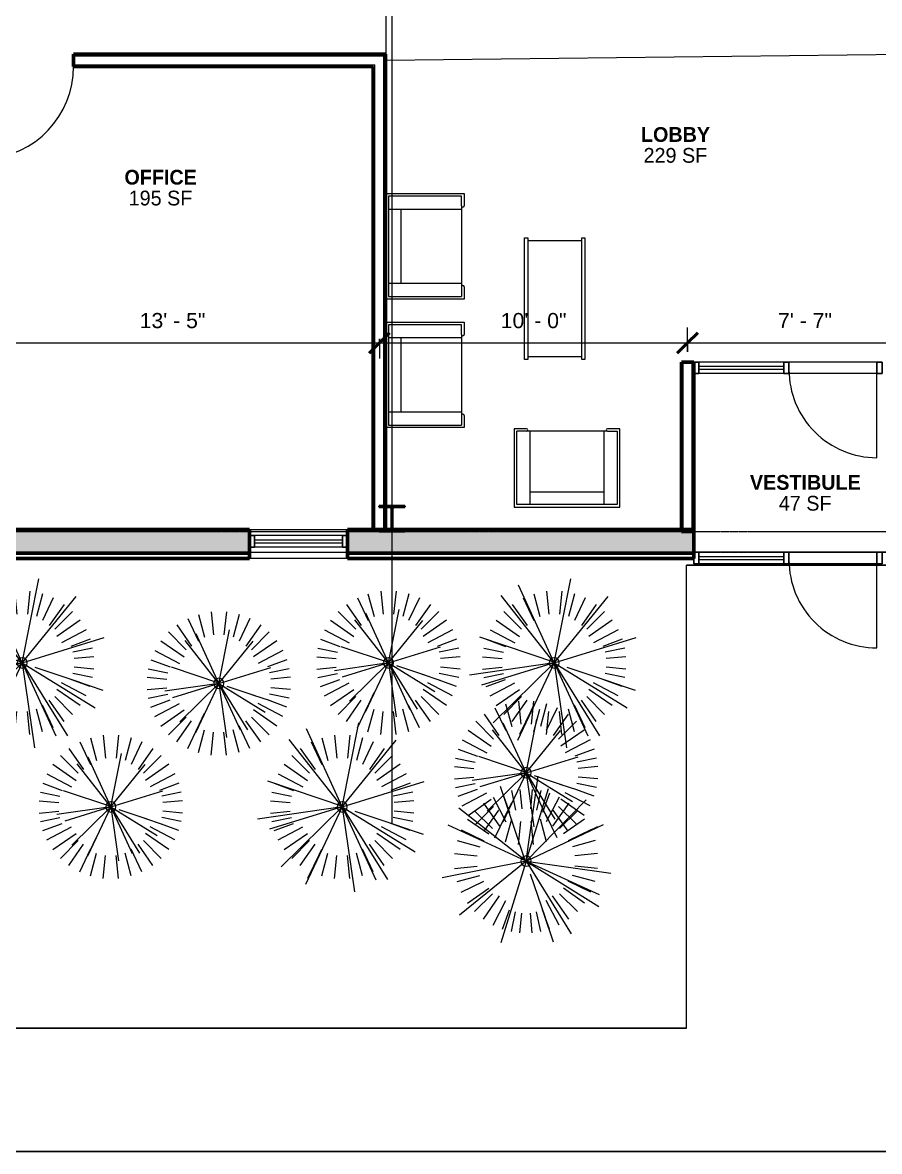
# Model space of a CAD drawing. Header units: inches. Extents: x 126 to 2219, y -1759 to -92.
# Drawn here: x 1448.6 to 1781.9, y -1758.7 to -1319.7 of the extents above; entities that cross this region are included whole.
import ezdxf

# ---------------------------------------------------------------- set-up
doc = ezdxf.new("R2010")
doc.units = ezdxf.units.IN
doc.header["$MEASUREMENT"] = 0
doc.linetypes.add('Grid Line 1_2_', pattern=[0.875, 0.5, -0.125, 0.125, -0.125])
for name, color, linetype, lineweight in [('A-ANNO-DIMS', 211, 'Continuous', 9), ('A-ANNO-DIMS-64', 211, 'Continuous', 9), ('A-AREA', 32, 'Continuous', 9), ('A-AREA-IDEN', 2, 'Continuous', 9), ('A-DOOR', 31, 'Continuous', 18), ('A-GLAZ-CURT', 52, 'Continuous', 9), ('A-GLAZ-CWMG', 51, 'Continuous', 9), ('A-WALL', 113, 'Continuous', 18), ('A-WALL-PATT', 111, 'Continuous', 60), ('C-TOPO', 7, 'Continuous', 9), ('I-FURN', 30, 'Continuous', 9), ('I-FURN-PNLS', 30, 'Continuous', 9), ('I-WALL', 2, 'Continuous', 18), ('L-PLNT', 71, 'Continuous', 9), ('L-SITE-WALL', 31, 'Continuous', 18), ('S-COLS', 52, 'Continuous', 9), ('S-GRID', 1, 'Continuous', 9)]:
    doc.layers.add(name, color=color, linetype=linetype, lineweight=lineweight)
doc.styles.add('Arial', font='arial.ttf', dxfattribs={"height": 5.901198})
doc.styles.add('Century Gothic', font='GOTHIC.TTF', dxfattribs={"height": 5.748447})
doc.styles.add('Century Gothic_B', font='GOTHICB.TTF', dxfattribs={"height": 5.744479})
doc.dimstyles.new('Linear_-_3_32__Arial_1', dxfattribs={"dimscale": 12, "dimtxt": 6, "dimasz": 0.666667, "dimexe": 0.5, "dimexo": 0.333333, "dimgap": 0.333333, "dimtad": 1, "dimdec": 0, "dimzin": 1, "dimdsep": 46, "dimlunit": 4, "dimtxsty": 'Arial', "dimblk1": 'OBLIQUE', "dimblk2": 'OBLIQUE', "dimsah": 1, "dimcen": 0.09, "dimdle": 0.5, "dimazin": 0, "dimtfac": 1, "dimtdec": 4, "dimtix": 1, "dimtmove": 0, "dimatfit": 3, "dimfxl": 1, "dimtvp": 1, "dimfrac": 2, "dimtolj": 1, "dimtzin": 0, "dimarcsym": 2})
doc.dimstyles.new('Linear_-_3_32__Arial_2', dxfattribs={"dimscale": 12, "dimtxt": 6, "dimasz": 0.666667, "dimexe": 0.5, "dimexo": 0.333333, "dimgap": 0.333333, "dimtad": 1, "dimdec": 0, "dimzin": 1, "dimdsep": 46, "dimlunit": 4, "dimtxsty": 'Arial', "dimblk1": 'OBLIQUE', "dimblk2": 'OBLIQUE', "dimsah": 1, "dimcen": 0.09, "dimdle": 0.5, "dimazin": 0, "dimtfac": 1, "dimtdec": 4, "dimtix": 1, "dimtmove": 0, "dimatfit": 3, "dimfxl": 1, "dimtvp": 1, "dimfrac": 2, "dimtolj": 1, "dimtzin": 0, "dimarcsym": 2})
pattern_1 = [(0, (0, 0), (20.48, 5.12), [0.845, -14.515, 0.845, -14.515, -81.92]), (0, (0, 0), (20.48, 5.12), [-30.72, 0.845, -29.875, 0.845, -14.515, -35.84]), (0, (0, 0), (20.48, 5.12), [-76.8, 0.845, -9.395, 0.845, -24.755]), (120, (7.68, 2.56), (-14.67405, 15.1762), [0.845, -14.515, 0.845, -14.515, -81.92]), (120, (7.68, 2.56), (-14.67405, 15.1762), [-30.72, 0.845, -29.875, 0.845, -14.515, -35.84]), (120, (7.68, 2.56), (-14.67405, 15.1762), [-76.8, 0.845, -9.395, 0.845, -24.755]), (240, (10.24, 12.8), (-5.80595, -20.2962), [0.845, -14.515, 0.845, -14.515, -81.92]), (240, (10.24, 12.8), (-5.80595, -20.2962), [-30.72, 0.845, -29.875, 0.845, -14.515, -35.84]), (240, (10.24, 12.8), (-5.80595, -20.2962), [-76.8, 0.845, -9.395, 0.845, -24.755])]

# ---------------------------------------------------------------- blocks, each defined once
blk = doc.blocks.new('System Panel - Exterior Glazing-V25-Floor Plan - Office Annex')
at = {"layer": 'A-GLAZ-CURT', "color": 10, "lineweight": 18}
for p, q in [((16.53125, 1.25), (-16.53125, 1.25)), ((-16.53125, 1.25), (-16.53125, 0.25)), ((-16.53125, 0.25), (16.53125, 0.25)), ((16.53125, 0.25), (16.53125, 1.25))]:
    blk.add_line(p, q, dxfattribs=at)
at = {"layer": 'A-GLAZ-CURT', "color": 130}
for p, q in [((-16.53125, 0.25), (-16.53125, 1.25)), ((16.53125, 1.25), (16.53125, 0.25))]:
    blk.add_line(p, q, dxfattribs=at)
at = {"layer": 'A-GLAZ-CURT', "color": 254}
for p, q in [((16.53125, 1.25), (-16.53125, 1.25)), ((-16.53125, 0.25), (16.53125, 0.25))]:
    blk.add_line(p, q, dxfattribs=at)
blk = doc.blocks.new('Rectangular Mullion - Exterior 2_ x 4_5_-V27-Floor Plan - Office Annex')
at = {"layer": 'A-GLAZ-CWMG', "color": 7}
for p, q in [((1744.75, -1525.71), (1711.69, -1525.71)), ((1744.75, -1530.21), (1711.69, -1530.21))]:
    blk.add_line(p, q, dxfattribs=at)
blk = doc.blocks.new('Rectangular Mullion - Exterior 2_ x 4_5_-V30-Floor Plan - Office Annex')
at = {"layer": 'A-GLAZ-CWMG', "color": 50, "lineweight": 30}
for p, q in [((0, 1.5), (-2, 1.5)), ((-2, 1.5), (-2, -3)), ((0, -3), (0, 1.5)), ((-2, -3), (0, -3))]:
    blk.add_line(p, q, dxfattribs=at)
blk = doc.blocks.new('Rectangular Mullion - Exterior 2_ x 4_5_-V31-Floor Plan - Office Annex')
at = {"layer": 'A-GLAZ-CWMG', "color": 50, "lineweight": 30}
for p, q in [((-1, 1.5), (1, 1.5)), ((-1, -3), (-1, 1.5)), ((1, 1.5), (1, -3)), ((1, -3), (-1, -3))]:
    blk.add_line(p, q, dxfattribs=at)
blk = doc.blocks.new('Door_Single_Storefront - one-V32-Floor Plan - Office Annex')
at = {"layer": 'A-DOOR', "color": 10}
blk.add_line((-17.09375, 34.1875), (-17.09375, 0), dxfattribs=at)
blk.add_arc((-17.09375, 0), 34.1875, 360, 90, dxfattribs=at)
blk = doc.blocks.new('Rectangular Mullion - Exterior 2_ x 4_5_-V33-Floor Plan - Office Annex')
at = {"layer": 'A-GLAZ-CWMG', "color": 7}
for p, q in [((1780.94, -1525.71), (1746.75, -1525.71)), ((1780.94, -1530.21), (1746.75, -1530.21))]:
    blk.add_line(p, q, dxfattribs=at)
blk = doc.blocks.new('Rectangular Mullion - Exterior 2_ x 4_5_-V34-Floor Plan - Office Annex')
at = {"layer": 'A-GLAZ-CWMG', "color": 50, "lineweight": 30}
for p, q in [((-1, 1.5), (1, 1.5)), ((-1, -3), (-1, 1.5)), ((1, 1.5), (1, -3)), ((1, -3), (-1, -3))]:
    blk.add_line(p, q, dxfattribs=at)
blk = doc.blocks.new('RPC Shrub - Thevetia 5_-6_-452055-Floor Plan - Office Annex')
at = {"layer": 'L-PLNT', "color": 252}
for p, q in [((0, 0), (6.52, 32.7)), ((0, 0), (-13.93, 30.29)), ((-7.96, 26.84), (-5.59, 18.01)), ((-2.95, 27.84), (-2.02, 18.97)), ((2.95, 27.84), (2.02, 18.97)), ((7.96, 26.84), (5.59, 18.01)), ((0, 0), (-20.61, 26.21)), ((-16.33, 22.75), (-10.57, 14.53)), ((-12.09, 25.26), (-7.86, 16.43)), ((0, 0), (21.02, 25.88)), ((12.09, 25.26), (7.86, 16.43)), ((16.33, 22.75), (10.57, 14.53)), ((-19.56, 20.03), (-12.68, 13.05)), ((19.56, 20.03), (12.68, 13.05)), ((-22.54, 16.61), (-13.53, 10.3)), ((22.54, 16.61), (13.53, 10.3)), ((-29.1, 10.08), (0.46, 0.17)), ((-26.46, 9.16), (-18.94, 6.43)), ((-24.88, 12.85), (-15.27, 7.81)), ((0, 0), (31.86, 9.81)), ((24.88, 12.85), (15.27, 7.81)), ((26.46, 9.16), (18.94, 6.43)), ((-27.42, 5.69), (-19.78, 4.12)), ((27.42, 5.69), (19.78, 4.12)), ((0, 0), (-33, -4.76)), ((0, 0), (-28.22, -8.69)), ((-27.9, 2.4), (-20.28, 1.69)), ((0, 0), (-23.79, -23.36)), ((0, 0), (-14.27, -30.13)), ((0, 0), (13.06, -28.42)), ((0, 0), (4.76, -33)), ((0, 0), (17.61, -28.31)), ((0, 0), (28.36, -17.54)), ((27.9, 2.4), (20.28, 1.69)), ((-27.9, -2.4), (-20.28, -1.69)), ((-27.42, -5.69), (-19.78, -4.12)), ((4.91, -1.65), (22, -7.37)), ((27.42, -5.69), (19.78, -4.12)), ((27.9, -2.4), (20.28, -1.69)), ((-26.46, -9.16), (-18.94, -6.43)), ((-24.88, -12.85), (-15.27, -7.81)), ((24.88, -12.85), (15.27, -7.81)), ((26.46, -9.16), (18.94, -6.43)), ((31.57, -10.71), (20.84, -7.07)), ((-22.54, -16.61), (-13.53, -10.3)), ((-19.56, -20.03), (-12.68, -13.05)), ((19.56, -20.03), (12.68, -13.05)), ((22.54, -16.61), (13.53, -10.3)), ((-16.33, -22.75), (-10.57, -14.53)), ((-12.09, -25.26), (-7.86, -16.43)), ((12.09, -25.26), (7.86, -16.43)), ((16.33, -22.75), (10.57, -14.53)), ((-13.3, -27.78), (-8.64, -18.07)), ((-7.96, -26.84), (-5.59, -18.01)), ((-2.95, -27.84), (-2.02, -18.97)), ((2.95, -27.84), (2.02, -18.97)), ((7.96, -26.84), (5.59, -18.01))]:
    blk.add_line(p, q, dxfattribs=at)
for start, end in [(360, 180), (180, 360)]:
    blk.add_arc((0, 0), 2, start, end, dxfattribs=at)
blk = doc.blocks.new('RPC Shrub - Acacia  3_-6_-452061-Floor Plan - Office Annex')
at = {"layer": 'L-PLNT', "color": 252}
for p, q in [((-7.96, 26.84), (-5.59, 18.01)), ((-2.95, 27.84), (-2.02, 18.97)), ((2.95, 27.84), (2.02, 18.97)), ((7.96, 26.84), (5.59, 18.01)), ((-16.33, 22.75), (-10.57, 14.53)), ((-12.09, 25.26), (-7.86, 16.43)), ((12.09, 25.26), (7.86, 16.43)), ((16.33, 22.75), (10.57, 14.53)), ((-19.56, 20.03), (-12.68, 13.05)), ((0, 0), (-8.86, 19.28)), ((0, 0), (4.15, 20.81)), ((19.56, 20.03), (12.68, 13.05)), ((-22.54, 16.61), (-13.53, 10.3)), ((0, 0), (-13.12, 16.68)), ((0, 0), (13.37, 16.47)), ((22.54, 16.61), (13.53, 10.3)), ((-26.46, 9.16), (-18.94, 6.43)), ((-24.88, 12.85), (-15.27, 7.81)), ((24.88, 12.85), (15.27, 7.81)), ((26.46, 9.16), (18.94, 6.43)), ((-27.42, 5.69), (-19.78, 4.12)), ((-18.52, 6.41), (0.29, 0.11)), ((0, 0), (20.28, 6.24)), ((27.42, 5.69), (19.78, 4.12)), ((-27.9, 2.4), (-20.28, 1.69)), ((0, 0), (-21, -3.03)), ((0, 0), (-17.96, -5.53)), ((0, 0), (-15.14, -14.87)), ((0, 0), (-9.08, -19.18)), ((0, 0), (8.31, -18.09)), ((0, 0), (3.03, -21)), ((0, 0), (11.21, -18.01)), ((0, 0), (18.04, -11.16)), ((27.9, 2.4), (20.28, 1.69)), ((-27.9, -2.4), (-20.28, -1.69)), ((-27.42, -5.69), (-19.78, -4.12)), ((3.13, -1.05), (14, -4.69)), ((27.42, -5.69), (19.78, -4.12)), ((27.9, -2.4), (20.28, -1.69)), ((-26.46, -9.16), (-18.94, -6.43)), ((-24.88, -12.85), (-15.27, -7.81)), ((20.09, -6.82), (13.26, -4.5)), ((24.88, -12.85), (15.27, -7.81)), ((26.46, -9.16), (18.94, -6.43)), ((-22.54, -16.61), (-13.53, -10.3)), ((-19.56, -20.03), (-12.68, -13.05)), ((-8.46, -17.68), (-5.5, -11.5)), ((19.56, -20.03), (12.68, -13.05)), ((22.54, -16.61), (13.53, -10.3)), ((-16.33, -22.75), (-10.57, -14.53)), ((-12.09, -25.26), (-7.86, -16.43)), ((12.09, -25.26), (7.86, -16.43)), ((16.33, -22.75), (10.57, -14.53)), ((-7.96, -26.84), (-5.59, -18.01)), ((-2.95, -27.84), (-2.02, -18.97)), ((2.95, -27.84), (2.02, -18.97)), ((7.96, -26.84), (5.59, -18.01))]:
    blk.add_line(p, q, dxfattribs=at)
for start, end in [(360, 180), (180, 360)]:
    blk.add_arc((0, 0), 2, start, end, dxfattribs=at)
blk = doc.blocks.new('RPC Shrub - Thevetia 5_-6_-453034-Floor Plan - Office Annex')
at = {"layer": 'L-PLNT', "color": 252}
for p, q in [((0, 0), (4.76, 33)), ((0, 0), (-14.27, 30.13)), ((-13.3, 27.78), (-8.64, 18.07)), ((-7.96, 26.84), (-5.59, 18.01)), ((-2.95, 27.84), (-2.02, 18.97)), ((0, 0), (13.06, 28.42)), ((0, 0), (17.61, 28.31)), ((2.95, 27.84), (2.02, 18.97)), ((7.96, 26.84), (5.59, 18.01)), ((0, 0), (-23.79, 23.36)), ((-16.33, 22.75), (-10.57, 14.53)), ((-12.09, 25.26), (-7.86, 16.43)), ((12.09, 25.26), (7.86, 16.43)), ((16.33, 22.75), (10.57, 14.53)), ((-19.56, 20.03), (-12.68, 13.05)), ((19.56, 20.03), (12.68, 13.05)), ((-22.54, 16.61), (-13.53, 10.3)), ((0, 0), (28.36, 17.54)), ((22.54, 16.61), (13.53, 10.3)), ((-26.46, 9.16), (-18.94, 6.43)), ((-24.88, 12.85), (-15.27, 7.81)), ((24.88, 12.85), (15.27, 7.81)), ((26.46, 9.16), (18.94, 6.43)), ((31.57, 10.71), (20.84, 7.07)), ((0, 0), (-33, 4.76)), ((0, 0), (-28.22, 8.69)), ((-27.42, 5.69), (-19.78, 4.12)), ((4.91, 1.65), (22, 7.37)), ((27.42, 5.69), (19.78, 4.12)), ((-27.9, 2.4), (-20.28, 1.69)), ((0, 0), (-20.61, -26.21)), ((0, 0), (-13.93, -30.29)), ((0, 0), (31.86, -9.81)), ((0, 0), (21.02, -25.88)), ((0, 0), (6.52, -32.7)), ((27.9, 2.4), (20.28, 1.69)), ((-29.1, -10.08), (0.46, -0.17)), ((-27.9, -2.4), (-20.28, -1.69)), ((-27.42, -5.69), (-19.78, -4.12)), ((27.42, -5.69), (19.78, -4.12)), ((27.9, -2.4), (20.28, -1.69)), ((-26.46, -9.16), (-18.94, -6.43)), ((-24.88, -12.85), (-15.27, -7.81)), ((24.88, -12.85), (15.27, -7.81)), ((26.46, -9.16), (18.94, -6.43)), ((-22.54, -16.61), (-13.53, -10.3)), ((-19.56, -20.03), (-12.68, -13.05)), ((19.56, -20.03), (12.68, -13.05)), ((22.54, -16.61), (13.53, -10.3)), ((-16.33, -22.75), (-10.57, -14.53)), ((-12.09, -25.26), (-7.86, -16.43)), ((12.09, -25.26), (7.86, -16.43)), ((16.33, -22.75), (10.57, -14.53)), ((-7.96, -26.84), (-5.59, -18.01)), ((-2.95, -27.84), (-2.02, -18.97)), ((2.95, -27.84), (2.02, -18.97)), ((7.96, -26.84), (5.59, -18.01))]:
    blk.add_line(p, q, dxfattribs=at)
for start, end in [(0, 180), (180, 0)]:
    blk.add_arc((0, 0), 2, start, end, dxfattribs=at)
blk = doc.blocks.new('Rectangular Mullion - Exterior 2_ x 4_5_-607528-Floor Plan - Office Annex')
at = {"layer": 'A-GLAZ-CWMG', "color": 50, "lineweight": 30}
for p, q in [((-1, 1.5), (1, 1.5)), ((-1, -3), (-1, 1.5)), ((1, 1.5), (1, -3)), ((1, -3), (-1, -3))]:
    blk.add_line(p, q, dxfattribs=at)
blk = doc.blocks.new('System Panel - Exterior Glazing-607532-Floor Plan - Office Annex')
at = {"layer": 'A-GLAZ-CURT', "color": 10, "lineweight": 18}
for p, q in [((17.09375, 1.25), (-17.09375, 1.25)), ((-17.09375, 1.25), (-17.09375, 0.25)), ((-17.09375, 0.25), (17.09375, 0.25)), ((17.09375, 0.25), (17.09375, 1.25))]:
    blk.add_line(p, q, dxfattribs=at)
at = {"layer": 'A-GLAZ-CURT', "color": 130}
for p, q in [((-17.09375, 0.25), (-17.09375, 1.25)), ((17.09375, 1.25), (17.09375, 0.25))]:
    blk.add_line(p, q, dxfattribs=at)
at = {"layer": 'A-GLAZ-CURT', "color": 254}
for p, q in [((17.09375, 1.25), (-17.09375, 1.25)), ((-17.09375, 0.25), (17.09375, 0.25))]:
    blk.add_line(p, q, dxfattribs=at)
blk = doc.blocks.new('Rectangular Mullion - Exterior 2_ x 4_5_-435687-Floor Plan - Office Annex')
at = {"layer": 'A-GLAZ-CWMG', "color": 7}
for p, q in [((1188.75, -1519.21), (1154.56, -1519.21)), ((1188.75, -1523.71), (1154.56, -1523.71))]:
    blk.add_line(p, q, dxfattribs=at)
blk = doc.blocks.new('Open Source Metal Building_Exterior_rvt-1-Floor Plan - Office Annex')
at = {"layer": 'A-WALL-PATT', "lineweight": 9}
h = blk.add_hatch(dxfattribs=at)
h.set_pattern_fill('FP_2', color=8, style=0, pattern_type=2)
h.set_pattern_definition([(161.57, (0.32, 0.32), (-2.56049618, -0.0005374), [0, -18.214, 2.022, 0]), (18.43, (-0.32, 0.32), (-2.56049618, 0.0005374), [0, -18.214, 2.022, 0]), (108.43, (0.32, 0.32), (1.2792209, -6.40087673), [6.07, -14.166]), (71.57, (-0.32, 0.32), (1.2792209, 6.40087673), [6.07, -14.166])])
h.paths.add_polyline_path([(777.4, -1525.59), (960.4, -1525.59), (960.4, -1517.59), (777.4, -1517.59)], flags=0)
h.paths.add_polyline_path([(998.59, -1525.59), (1152.56, -1525.59), (1152.56, -1517.59), (998.59, -1517.59)], flags=0)
h.paths.add_polyline_path([(1190.75, -1525.59), (1344.72, -1525.59), (1344.72, -1517.59), (1190.75, -1517.59)], flags=0)
h.paths.add_polyline_path([(1382.9, -1525.59), (1536.87, -1525.59), (1536.87, -1517.59), (1382.9, -1517.59)], flags=0)
h.paths.add_polyline_path([(1575.06, -1525.59), (1709.69, -1525.59), (1709.69, -1517.59), (1575.06, -1517.59), (1575.06, -1520.13)], flags=0)
h = blk.add_hatch(dxfattribs=at)
h.set_pattern_fill('FP_3', style=0, pattern_type=2)
h.set_pattern_definition([(0, (0, 0), (0, 7.554), []), (90, (0, 0), (-7.554, 5e-16), [])])
h.paths.add_polyline_path([(777.63, -1526.59), (960.4, -1526.59), (960.4, -1525.59), (777.4, -1525.59), (777.4, -1526.59)], flags=0)
h.paths.add_polyline_path([(998.59, -1526.59), (1152.56, -1526.59), (1152.56, -1525.59), (998.59, -1525.59)], flags=0)
h.paths.add_polyline_path([(1190.75, -1526.59), (1344.72, -1526.59), (1344.72, -1525.59), (1190.75, -1525.59)], flags=0)
h.paths.add_polyline_path([(1382.9, -1526.59), (1536.87, -1526.59), (1536.87, -1525.59), (1382.9, -1525.59)], flags=0)
h.paths.add_polyline_path([(1575.06, -1526.59), (1709.69, -1526.59), (1709.69, -1525.59), (1575.06, -1525.59)], flags=0)
at = {"layer": 'S-COLS'}
h = blk.add_hatch(dxfattribs=at)
h.set_pattern_fill('FP_4', color=256, style=0, pattern_type=2)
h.set_pattern_definition([(45, (0, 0), (-6.335677, 6.335677), []), (45, (0, 9.6), (-6.335677, 6.335677), [])])
h.paths.add_polyline_path([(1597.35, -1517.59), (1597.35, -1517.03), (1593.21, -1517.03), (1592.73, -1516.82), (1592.52, -1516.34), (1592.52, -1508.86), (1592.73, -1508.37), (1593.21, -1508.16), (1597.35, -1508.16), (1597.35, -1507.61), (1587.35, -1507.61), (1587.35, -1508.16), (1591.49, -1508.16), (1591.98, -1508.37), (1592.18, -1508.86), (1592.18, -1516.34), (1591.98, -1516.82), (1591.49, -1517.03), (1587.35, -1517.03), (1587.35, -1517.59)], flags=0)
at = {"layer": 'A-WALL', "color": 10}
for p, q in [((1536.87, -1517.59), (1382.9, -1517.59)), ((1709.69, -1517.59), (1575.06, -1517.59)), ((1536.87, -1525.59), (1382.9, -1525.59)), ((1536.87, -1526.59), (1382.9, -1526.59)), ((1709.69, -1525.59), (1575.06, -1525.59)), ((1709.69, -1526.59), (1575.06, -1526.59))]:
    blk.add_line(p, q, dxfattribs=at)
at = {"layer": 'C-TOPO'}
for p, q in [((2042.31, -1525.59), (1709.69, -1525.59)), ((1706.91, -1710.71), (1706.91, -1530.71)), ((1706.91, -1530.71), (1888.44, -1530.71)), ((1706.91, -1710.71), (1706.91, -1530.71)), ((1888.44, -1530.71), (1706.91, -1530.71)), ((509.41, -1710.71), (1706.91, -1710.71)), ((1706.91, -1710.71), (509.41, -1710.71)), ((126.49, -1758.71), (2210.15, -1758.71)), ((2210.15, -1758.71), (126.49, -1758.71))]:
    blk.add_line(p, q, dxfattribs=at)
at = {"layer": 'L-SITE-WALL', "color": 250, "lineweight": 60}
for p, q in [((1536.87, -1516.84), (1382.9, -1516.84)), ((1536.87, -1528.09), (1536.87, -1516.84)), ((1709.69, -1516.84), (1575.06, -1516.84)), ((1575.06, -1516.84), (1575.06, -1528.09)), ((1709.69, -1528.09), (1709.69, -1516.84)), ((1382.9, -1528.09), (1536.87, -1528.09)), ((1575.06, -1528.09), (1709.69, -1528.09))]:
    blk.add_line(p, q, dxfattribs=at)
at = {"layer": 'L-SITE-WALL', "color": 10}
for p, q in [((1536.87, -1516.84), (1575.06, -1516.84)), ((1575.06, -1528.09), (1536.87, -1528.09))]:
    blk.add_line(p, q, dxfattribs=at)
at = {"layer": 'S-COLS', "color": 90, "lineweight": 40}
for p, q in [((1597.35, -1507.61), (1587.35, -1507.61)), ((1587.35, -1507.61), (1587.35, -1508.16)), ((1587.35, -1508.16), (1591.49, -1508.16)), ((1592.18, -1508.86), (1592.18, -1516.34)), ((1592.52, -1516.34), (1592.52, -1508.86)), ((1593.21, -1508.16), (1597.35, -1508.16)), ((1597.35, -1508.16), (1597.35, -1507.61)), ((1591.49, -1517.03), (1587.35, -1517.03)), ((1587.35, -1517.03), (1587.35, -1517.59)), ((1587.35, -1517.59), (1597.35, -1517.59)), ((1597.35, -1517.03), (1593.21, -1517.03)), ((1597.35, -1517.59), (1597.35, -1517.03))]:
    blk.add_line(p, q, dxfattribs=at)
for centre, start, end in [((1591.49, -1508.86), 0, 90), ((1593.21, -1508.86), 90, 180), ((1591.49, -1516.34), 270, 0), ((1593.21, -1516.34), 180, 270)]:
    blk.add_arc(centre, 0.691, start, end, dxfattribs=at)
at = {"layer": 'S-GRID', "linetype": 'Grid Line 1_2_'}
for p, q in [((1592.35, -1631.19), (1592.35, -124.28)), ((329.05, -1517.59), (2105.65, -1517.59)), ((329.05, -1525.59), (2105.65, -1525.59))]:
    blk.add_line(p, q, dxfattribs=at)
at = {"color": 252, "lineweight": 9, "extrusion": (0, 0, -1), "rotation": 180}
for name, p in [('Rectangular Mullion - Exterior 2_ x 4_5_-607528-Floor Plan - Office Annex', (-1537.87, -1522.21)), ('Rectangular Mullion - Exterior 2_ x 4_5_-607528-Floor Plan - Office Annex', (-1574.06, -1522.21)), ('Rectangular Mullion - Exterior 2_ x 4_5_-V34-Floor Plan - Office Annex', (-1745.75, -1528.71)), ('Rectangular Mullion - Exterior 2_ x 4_5_-V31-Floor Plan - Office Annex', (-1781.94, -1528.71))]:
    blk.add_blockref(name, p, dxfattribs=at)
at = {"color": 252, "lineweight": 9}
for name, p in [('Rectangular Mullion - Exterior 2_ x 4_5_-435687-Floor Plan - Office Annex', (384.31, 0)), ('System Panel - Exterior Glazing-607532-Floor Plan - Office Annex', (1555.97, -1522.21)), ('Rectangular Mullion - Exterior 2_ x 4_5_-V27-Floor Plan - Office Annex', (0, 0)), ('System Panel - Exterior Glazing-V25-Floor Plan - Office Annex', (1728.22, -1528.71)), ('Rectangular Mullion - Exterior 2_ x 4_5_-V33-Floor Plan - Office Annex', (0, 0)), ('RPC Shrub - Thevetia 5_-6_-452055-Floor Plan - Office Annex', (1448.44, -1568.71)), ('RPC Shrub - Thevetia 5_-6_-452055-Floor Plan - Office Annex', (1655.41, -1568.71)), ('RPC Shrub - Acacia  3_-6_-452061-Floor Plan - Office Annex', (1590.94, -1568.71)), ('RPC Shrub - Acacia  3_-6_-452061-Floor Plan - Office Annex', (1524.94, -1576.71)), ('RPC Shrub - Acacia  3_-6_-452061-Floor Plan - Office Annex', (1644.47, -1611.45)), ('RPC Shrub - Thevetia 5_-6_-452055-Floor Plan - Office Annex', (1572.94, -1624.71)), ('RPC Shrub - Acacia  3_-6_-452061-Floor Plan - Office Annex', (1482.94, -1624.71))]:
    blk.add_blockref(name, p, dxfattribs=at)
for name, p, rotation in [('Rectangular Mullion - Exterior 2_ x 4_5_-V30-Floor Plan - Office Annex', (1709.69, -1528.71), 180), ('Door_Single_Storefront - one-V32-Floor Plan - Office Annex', (1763.84, -1528.71), 180), ('RPC Shrub - Thevetia 5_-6_-453034-Floor Plan - Office Annex', (1644.47, -1645.79), 270)]:
    blk.add_blockref(name, p, dxfattribs=dict(at, rotation=rotation))
blk = doc.blocks.new('Chair-Corbu - Chair-255065-Floor Plan - Office Annex')
at = {"layer": 'I-FURN'}
for p, q in [((2.07, -33.63), (2.07, -3.13)), ((2.07, -3.13), (6.82, -3.13)), ((6.82, -4.13), (3.07, -4.13)), ((3.07, -4.13), (3.07, -32.63)), ((6.82, -4.13), (38.31, -4.13)), ((8.07, -32.63), (8.07, -4.13)), ((37.07, -4.13), (37.07, -32.63)), ((38.31, -3.13), (43.07, -3.13)), ((38.31, -4.13), (42.07, -4.13)), ((42.07, -32.63), (42.07, -4.13)), ((43.07, -3.13), (43.07, -33.63)), ((37.07, -27.63), (8.07, -27.63)), ((43.07, -33.63), (2.07, -33.63)), ((3.07, -32.63), (42.07, -32.63))]:
    blk.add_line(p, q, dxfattribs=at)
for centre, start, end in [((6.82, -3.63), 270, 90), ((38.31, -3.63), 90, 270)]:
    blk.add_arc(centre, 0.5, start, end, dxfattribs=at)
blk = doc.blocks.new('Chair-Corbu - Chair-254927-Floor Plan - Office Annex')
at = {"layer": 'I-FURN'}
for p, q in [((43.07, 33.63), (2.07, 33.63)), ((2.07, 33.63), (2.07, 3.13)), ((3.07, 32.63), (42.07, 32.63)), ((3.07, 4.13), (3.07, 32.63)), ((8.07, 32.63), (8.07, 4.13)), ((37.07, 4.13), (37.07, 32.63)), ((42.07, 32.63), (42.07, 4.13)), ((43.07, 3.13), (43.07, 33.63)), ((37.07, 27.63), (8.07, 27.63)), ((2.07, 3.13), (6.82, 3.13)), ((6.82, 4.13), (3.07, 4.13)), ((6.82, 4.13), (38.31, 4.13)), ((38.31, 4.13), (42.07, 4.13)), ((38.31, 3.13), (43.07, 3.13))]:
    blk.add_line(p, q, dxfattribs=at)
for centre, start, end in [((6.82, 3.63), 270, 90), ((38.31, 3.63), 90, 270)]:
    blk.add_arc(centre, 0.5, start, end, dxfattribs=at)
blk = doc.blocks.new('Haworth_m sit-Table - Rectangle-338318-Floor Plan - Office Annex')
at = {"layer": 'I-FURN-PNLS'}
for p, q in [((-23.625, 11.75), (23.625, 11.75)), ((-23.625, 10.5), (-23.625, 11.75)), ((-22.625, 10.5), (-23.625, 10.5)), ((-22.625, -10.5), (-22.625, 10.5)), ((22.625, 10.5), (-22.625, 10.5)), ((22.625, 10.5), (22.625, -10.5)), ((23.625, 10.5), (22.625, 10.5)), ((23.625, 11.75), (23.625, 10.5)), ((-23.625, -10.5), (-22.625, -10.5)), ((-23.625, -11.75), (-23.625, -10.5)), ((23.625, -11.75), (-23.625, -11.75)), ((-22.625, -10.5), (22.625, -10.5)), ((22.625, -10.5), (23.625, -10.5)), ((23.625, -10.5), (23.625, -11.75))]:
    blk.add_line(p, q, dxfattribs=at)
blk = doc.blocks.new('System Panel - Exterior Glazing-430013-Floor Plan - Office Annex')
at = {"layer": 'A-GLAZ-CURT', "lineweight": 18}
for p, q in [((16.53125, 1.25), (-16.53125, 1.25)), ((-16.53125, 1.25), (-16.53125, 0.25)), ((-16.53125, 0.25), (16.53125, 0.25)), ((16.53125, 0.25), (16.53125, 1.25))]:
    blk.add_line(p, q, dxfattribs=at)
at = {"layer": 'A-GLAZ-CURT'}
for p, q in [((-16.53125, 0.25), (-16.53125, 1.25)), ((16.53125, 1.25), (-16.53125, 1.25)), ((-16.53125, 0.25), (16.53125, 0.25)), ((16.53125, 1.25), (16.53125, 0.25))]:
    blk.add_line(p, q, dxfattribs=at)
blk = doc.blocks.new('Door_Single_Storefront - one-561384-Floor Plan - Office Annex')
at = {"layer": 'A-DOOR'}
blk.add_line((-17.09375, 34.1875), (-17.09375, 0), dxfattribs=at)
blk.add_arc((-17.09375, 0), 34.1875, 360, 90, dxfattribs=at)
blk = doc.blocks.new('Rectangular Mullion - Exterior 2_ x 4_5_-430003-Floor Plan - Office Annex')
at = {"layer": 'A-GLAZ-CWMG'}
for p, q in [((1744.75, -1451.71), (1711.69, -1451.71)), ((1744.75, -1456.21), (1711.69, -1456.21))]:
    blk.add_line(p, q, dxfattribs=at)
blk = doc.blocks.new('Rectangular Mullion - Exterior 2_ x 4_5_-430006-Floor Plan - Office Annex')
at = {"layer": 'A-GLAZ-CWMG'}
for p, q in [((1780.94, -1451.71), (1746.75, -1451.71)), ((1780.94, -1456.21), (1746.75, -1456.21))]:
    blk.add_line(p, q, dxfattribs=at)
blk = doc.blocks.new('Rectangular Mullion - Exterior 2_ x 4_5_-430022-Floor Plan - Office Annex')
at = {"layer": 'A-GLAZ-CWMG', "lineweight": 30}
for p, q in [((0, 1.5), (-2, 1.5)), ((-2, 1.5), (-2, -3)), ((0, -3), (0, 1.5)), ((-2, -3), (0, -3))]:
    blk.add_line(p, q, dxfattribs=at)
blk = doc.blocks.new('Rectangular Mullion - Exterior 2_ x 4_5_-430008-Floor Plan - Office Annex')
at = {"layer": 'A-GLAZ-CWMG', "lineweight": 30}
for p, q in [((-1, 1.5), (1, 1.5)), ((-1, -3), (-1, 1.5)), ((1, 1.5), (1, -3)), ((1, -3), (-1, -3))]:
    blk.add_line(p, q, dxfattribs=at)
blk = doc.blocks.new('Single-Flush - 36_ x 84_-340239-Floor Plan - Office Annex')
at = {"layer": 'A-DOOR', "lineweight": 30}
for p, q in [((16, 2.37), (16, 38.39)), ((18, 38.39), (16, 38.39)), ((18, 2.37), (18, 38.39)), ((18, 2.37), (16, 2.37))]:
    blk.add_line(p, q, dxfattribs=at)
at = {"layer": 'A-DOOR', "lineweight": 9}
blk.add_arc((18, 2.37), 36.07, 93.1789, 180, dxfattribs=at)
blk = doc.blocks.new('DIMBLOCK4-Floor Plan - Office Annex')
at = {"layer": 'A-ANNO-DIMS-64', "lineweight": 50}
for p, q in [((1426.4, -1444.29), (1422.4, -1448.29)), ((1426.4, -1444.29), (1430.4, -1440.29)), ((1587.4, -1444.29), (1583.4, -1448.29)), ((1587.4, -1444.29), (1591.4, -1440.29))]:
    blk.add_line(p, q, dxfattribs=at)
at = {"layer": 'A-ANNO-DIMS-64'}
for p, q in [((1426.4, -1442.63), (1426.4, -1450.29)), ((1426.4, -1444.29), (1426.4, -1442.63)), ((1426.4, -1444.29), (1587.4, -1444.29)), ((1587.4, -1442.63), (1587.4, -1450.29)), ((1587.4, -1444.29), (1587.4, -1442.63))]:
    blk.add_line(p, q, dxfattribs=at)
at = {"layer": 'A-ANNO-DIMS-64', "color": 0, "insert": (1494.16, -1432.63), "char_height": 5.901, "width": 30.5723, "attachment_point": 1, "line_spacing_factor": 0.938532, "style": 'Arial'}
blk.add_mtext('13\' - 5"', dxfattribs=at)
blk = doc.blocks.new('_Oblique')
at = {"color": 0, "linetype": 'ByBlock', "lineweight": -2}
blk.add_line((-0.5, -0.5), (0.5, 0.5), dxfattribs=at)
blk = doc.blocks.new('DIMBLOCK5-Floor Plan - Office Annex')
at = {"layer": 'A-ANNO-DIMS-64'}
for p, q in [((1707.31, -1447.71), (1707.31, -1438.29)), ((1587.4, -1442.63), (1587.4, -1450.29)), ((1587.4, -1444.29), (1587.4, -1442.63)), ((1587.4, -1444.29), (1707.31, -1444.29)), ((1707.31, -1444.29), (1707.31, -1447.71))]:
    blk.add_line(p, q, dxfattribs=at)
at = {"layer": 'A-ANNO-DIMS-64', "lineweight": 50}
for p, q in [((1587.4, -1444.29), (1583.4, -1448.29)), ((1587.4, -1444.29), (1591.4, -1440.29)), ((1707.31, -1444.29), (1703.31, -1448.29)), ((1707.31, -1444.29), (1711.31, -1440.29))]:
    blk.add_line(p, q, dxfattribs=at)
at = {"layer": 'A-ANNO-DIMS-64', "color": 0, "insert": (1634.62, -1432.63), "char_height": 5.901, "width": 30.5723, "attachment_point": 1, "line_spacing_factor": 0.938532, "style": 'Arial'}
blk.add_mtext('10\' - 0"', dxfattribs=at)
blk = doc.blocks.new('DIMBLOCK6-Floor Plan - Office Annex')
at = {"layer": 'A-ANNO-DIMS-64'}
for p, q in [((1707.31, -1447.71), (1707.31, -1438.29)), ((1707.31, -1444.29), (1804.62, -1444.29)), ((1707.31, -1444.29), (1707.31, -1447.71)), ((1798.62, -1442.63), (1798.62, -1450.29)), ((1798.62, -1444.29), (1798.62, -1442.63))]:
    blk.add_line(p, q, dxfattribs=at)
at = {"layer": 'A-ANNO-DIMS-64', "lineweight": 50}
for p, q in [((1707.31, -1444.29), (1703.31, -1448.29)), ((1707.31, -1444.29), (1711.31, -1440.29)), ((1798.62, -1444.29), (1794.62, -1448.29)), ((1798.62, -1444.29), (1802.62, -1440.29))]:
    blk.add_line(p, q, dxfattribs=at)
at = {"layer": 'A-ANNO-DIMS-64', "color": 0, "insert": (1742.49, -1432.63), "char_height": 5.901, "width": 25.1446, "attachment_point": 1, "line_spacing_factor": 0.938532, "style": 'Arial'}
blk.add_mtext('7\' - 7"', dxfattribs=at)

msp = doc.modelspace()

# ---------------------------------------------------------------- hatches: boundary and pattern name
at = {"layer": 'A-WALL-PATT', "lineweight": 9}
h = msp.add_hatch(dxfattribs=at)
h.set_pattern_fill('FP_1', color=256, style=0, pattern_type=2)
h.set_pattern_definition(pattern_1)
h.paths.add_polyline_path([(1585.65, -1516.84), (1585.65, -1336.71), (1585.03, -1336.71), (1585.03, -1516.84)], flags=0)
h.paths.add_polyline_path([(1585.65, -1267.59), (1585.65, -1242.09), (1585.03, -1242.09), (1585.03, -1267.59)], flags=0)
h.paths.add_polyline_path([(1585.65, -1237.96), (1585.65, -1052.09), (1585.03, -1052.09), (1585.03, -1237.96)], flags=0)
h.paths.add_polyline_path([(1585.65, -1008.02), (1585.65, -867.71), (1585.03, -867.71), (1585.03, -1008.02)], flags=0)
h.paths.add_polyline_path([(1585.03, -795.29), (1585.65, -795.29), (1585.65, -696.46), (1585.03, -696.46), (1585.03, -742.24)], flags=0)
h = msp.add_hatch(dxfattribs=at)
h.set_pattern_fill('FP_1', color=256, style=0, pattern_type=2)
h.set_pattern_definition(pattern_1)
h.paths.add_polyline_path([(1589.78, -1516.84), (1589.78, -1332.59), (1589.15, -1332.59), (1589.15, -1516.84)], flags=0)
h.paths.add_polyline_path([(1589.78, -1271.71), (1589.78, -1052.09), (1589.15, -1052.09), (1589.15, -1271.71)], flags=0)
h.paths.add_polyline_path([(1589.78, -1012.15), (1589.78, -863.59), (1589.15, -863.59), (1589.15, -1012.15)], flags=0)
h.paths.add_polyline_path([(1589.15, -799.41), (1589.78, -799.41), (1589.78, -696.46), (1589.15, -696.46), (1589.15, -795.91)], flags=0)
h = msp.add_hatch(dxfattribs=at)
h.set_pattern_fill('FP_1', color=256, style=0, pattern_type=2)
h.set_pattern_definition(pattern_1)
h.paths.add_polyline_path([(1589.15, -1332.59), (1589.78, -1332.59), (1589.78, -1331.96), (1468.4, -1331.96), (1468.4, -1332.59), (1559.01, -1332.59)], flags=0)
h.paths.add_polyline_path([(1428.78, -1332.59), (1432.4, -1332.59), (1432.4, -1331.96), (1308.4, -1331.96), (1308.4, -1332.59)], flags=0)
h.paths.add_polyline_path([(1222.4, -1332.59), (1222.4, -1331.96), (1185.15, -1331.96), (1185.15, -1332.59)], flags=0)
h.paths.add_polyline_path([(1181.03, -1332.59), (1181.03, -1331.96), (1102.03, -1331.96), (1102.03, -1332.59), (1168.32, -1332.59)], flags=0)
h.paths.add_polyline_path([(1258.4, -1332.59), (1272.4, -1332.59), (1272.4, -1331.96), (1258.4, -1331.96)], flags=0)
h = msp.add_hatch(dxfattribs=at)
h.set_pattern_fill('FP_1', color=256, style=0, pattern_type=2)
h.set_pattern_definition(pattern_1)
h.paths.add_polyline_path([(1585.03, -1336.71), (1585.65, -1336.71), (1585.65, -1336.09), (1468.4, -1336.09), (1468.4, -1336.71), (1559.01, -1336.71)], flags=0)
h.paths.add_polyline_path([(1424.65, -1336.71), (1424.65, -1336.09), (1308.4, -1336.09), (1308.4, -1336.71), (1424.03, -1336.71)], flags=0)
h.paths.add_polyline_path([(1428.15, -1336.71), (1432.4, -1336.71), (1432.4, -1336.09), (1428.15, -1336.09)], flags=0)
h.paths.add_polyline_path([(1267.78, -1336.71), (1272.4, -1336.71), (1272.4, -1336.09), (1267.15, -1336.09), (1267.15, -1336.71)], flags=0)
h.paths.add_polyline_path([(1263.03, -1336.71), (1263.65, -1336.71), (1263.65, -1336.09), (1258.4, -1336.09), (1258.4, -1336.71)], flags=0)
h.paths.add_polyline_path([(1222.4, -1336.71), (1222.4, -1336.09), (1106.15, -1336.09), (1106.15, -1336.71), (1168.32, -1336.71)], flags=0)
h = msp.add_hatch(dxfattribs=at)
h.set_pattern_fill('FP_1', color=256, style=0, pattern_type=2)
h.set_pattern_definition(pattern_1)
h.paths.add_polyline_path([(1704.94, -1517.59), (1705.56, -1517.59), (1705.56, -1451.71), (1704.94, -1451.71), (1704.94, -1468.27)], flags=0)
h = msp.add_hatch(dxfattribs=at)
h.set_pattern_fill('FP_1', color=256, style=0, pattern_type=2)
h.set_pattern_definition(pattern_1)
h.paths.add_polyline_path([(1709.69, -1517.59), (1709.69, -1451.71), (1709.06, -1451.71), (1709.06, -1517.59)], flags=0)

# ---------------------------------------------------------------- linework, layer by layer
at = {"layer": 'A-AREA'}
for p, q in [((1589.9, -1269.34), (1589.9, -1334.34)), ((1589.9, -1334.34), (1801.37, -1331.84))]:
    msp.add_line(p, q, dxfattribs=at)
at = {"layer": 'A-WALL'}
for p, q in [((1468.4, -1332.59), (1589.15, -1332.59)), ((1589.15, -1516.84), (1589.15, -1332.59)), ((1468.4, -1336.09), (1585.65, -1336.09)), ((1585.65, -1516.84), (1585.65, -1336.09)), ((1705.56, -1517.59), (1705.56, -1451.71)), ((1709.06, -1517.59), (1709.06, -1451.71))]:
    msp.add_line(p, q, dxfattribs=at)
at = {"layer": 'I-WALL', "lineweight": 60}
for p, q in [((1589.78, -1331.96), (1468.4, -1331.96)), ((1468.4, -1331.96), (1468.4, -1336.71)), ((1589.78, -1516.84), (1589.78, -1331.96)), ((1468.4, -1336.71), (1585.03, -1336.71)), ((1585.03, -1336.71), (1585.03, -1516.84)), ((1704.94, -1451.71), (1704.94, -1517.59)), ((1709.69, -1451.71), (1704.94, -1451.71)), ((1709.69, -1517.59), (1709.69, -1451.71)), ((1585.03, -1516.84), (1589.78, -1516.84)), ((1704.94, -1517.59), (1709.69, -1517.59))]:
    msp.add_line(p, q, dxfattribs=at)

# ---------------------------------------------------------------- block references
at = {"layer": 'A-DOOR', "rotation": 180}
for name, p in [('Single-Flush - 36_ x 84_-340239-Floor Plan - Office Annex', (1450.4, -1334.34)), ('Door_Single_Storefront - one-561384-Floor Plan - Office Annex', (1763.84, -1454.71))]:
    msp.add_blockref(name, p, dxfattribs=at)
at = {"layer": 'A-GLAZ-CURT'}
msp.add_blockref('System Panel - Exterior Glazing-430013-Floor Plan - Office Annex', (1728.22, -1454.71), dxfattribs=at)
at = {"layer": 'A-GLAZ-CWMG', "rotation": 180}
msp.add_blockref('Rectangular Mullion - Exterior 2_ x 4_5_-430022-Floor Plan - Office Annex', (1709.69, -1454.71), dxfattribs=at)
at = {"layer": 'A-GLAZ-CWMG'}
for name in ['Rectangular Mullion - Exterior 2_ x 4_5_-430003-Floor Plan - Office Annex', 'Rectangular Mullion - Exterior 2_ x 4_5_-430006-Floor Plan - Office Annex']:
    msp.add_blockref(name, (0, 0), dxfattribs=at)
at = {"layer": 'A-GLAZ-CWMG', "extrusion": (0, 0, -1), "rotation": 180}
for p in [(-1745.75, -1454.71), (-1781.94, -1454.71)]:
    msp.add_blockref('Rectangular Mullion - Exterior 2_ x 4_5_-430008-Floor Plan - Office Annex', p, dxfattribs=at)
at = {"layer": 'I-FURN'}
for name, p, rotation in [('Chair-Corbu - Chair-255065-Floor Plan - Office Annex', (1623.53, -1384.14), 270), ('Chair-Corbu - Chair-255065-Floor Plan - Office Annex', (1623.53, -1434.14), 270), ('Chair-Corbu - Chair-254927-Floor Plan - Office Annex', (1682.97, -1474.5), 180)]:
    msp.add_blockref(name, p, dxfattribs=dict(at, rotation=rotation))
at = {"layer": 'I-FURN-PNLS', "rotation": 270}
msp.add_blockref('Haworth_m sit-Table - Rectangle-338318-Floor Plan - Office Annex', (1655.64, -1427.09), dxfattribs=at)

# ---------------------------------------------------------------- texts
at = {"layer": 'A-AREA-IDEN', "attachment_point": 2}
for s, insert, char_height, width, line_spacing_factor, style in [('LOBBY', (1702.61, -1360.33), 5.744, 29.304, 0.984796, 'Century Gothic_B'), ('229 SF', (1702.56, -1368.45), 5.748, 27.648, 0.984117, 'Century Gothic'), ('OFFICE', (1502.31, -1376.95), 5.744, 32.4, 0.984796, 'Century Gothic_B'), ('195 SF', (1502.26, -1385.06), 5.748, 27.648, 0.984117, 'Century Gothic'), ('VESTIBULE', (1753.11, -1495.64), 5.744, 44.208, 0.984796, 'Century Gothic_B'), ('47 SF', (1753.05, -1503.75), 5.748, 22.392, 0.984117, 'Century Gothic')]:
    msp.add_mtext(s, dxfattribs=dict(at, insert=insert, char_height=char_height, width=width, line_spacing_factor=line_spacing_factor, style=style))

# ---------------------------------------------------------------- dimensions: what is measured, and where the dimension line sits
at = {"layer": 'A-ANNO-DIMS'}
for base, p1, p2, dimstyle, override, picture, middle in [((1587.4, -1444.29), (1426.4, -1438.63), (1587.4, -1438.63), 'Linear_-_3_32__Arial_1', {"dimpost": '<>', "dimfxl": 161}, 'DIMBLOCK4-Floor Plan - Office Annex', (1506.9, -1437.27)), ((1707.31, -1444.29), (1587.4, -1438.63), (1707.31, -1451.71), 'Linear_-_3_32__Arial_1', {"dimpost": '<>', "dimfxl": 120.620503}, 'DIMBLOCK5-Floor Plan - Office Annex', (1647.36, -1437.27)), ((1798.62, -1444.29), (1707.31, -1451.71), (1798.62, -1438.63), 'Linear_-_3_32__Arial_2', {"dimpost": '<>', "dimfxl": 92.244904}, 'DIMBLOCK6-Floor Plan - Office Annex', (1752.97, -1437.33))]:
    dim = msp.add_linear_dim(base=base, p1=p1, p2=p2, dimstyle=dimstyle, override=override, dxfattribs=at)
    dim.commit()
    dim.dimension.update_dxf_attribs({"geometry": picture, "text_midpoint": middle})

# ---------------------------------------------------------------- next in the draw order: block references
at = {"lineweight": 5}
msp.add_blockref('Open Source Metal Building_Exterior_rvt-1-Floor Plan - Office Annex', (0, 0), dxfattribs=at)

doc.saveas('drawing.dxf')
